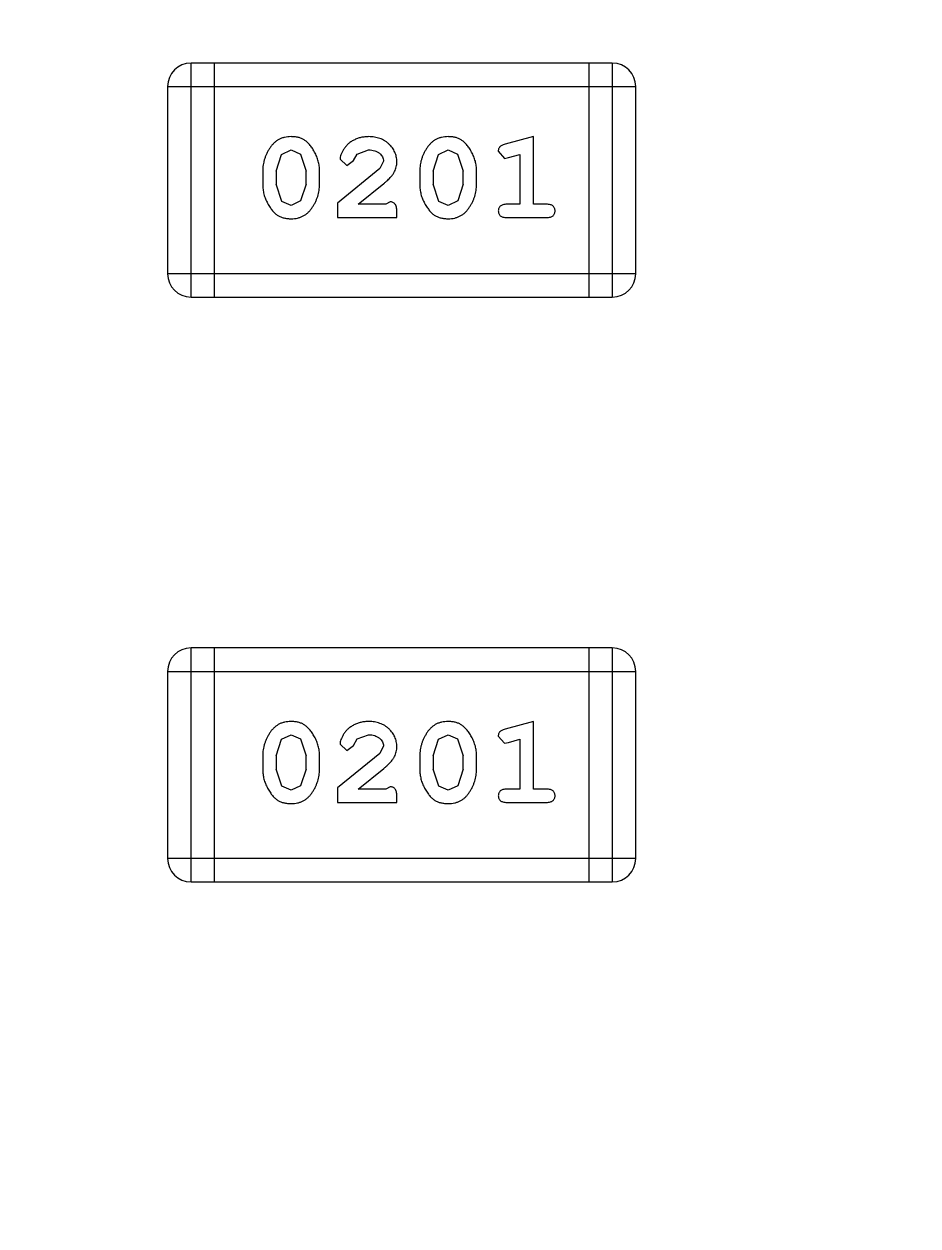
# Model space of a CAD drawing. Header units: inches. Extents: x 398 to 599, y 40 to 151.
# Drawn here: x 564.681 to 565.845, y 97.725 to 99.291 of the extents above; entities that cross this region are included whole.
import ezdxf

# ---------------------------------------------------------------- set-up
doc = ezdxf.new("R2010")
doc.units = ezdxf.units.IN
doc.header["$LTSCALE"] = 1.21
doc.header["$MEASUREMENT"] = 0
doc.layers.get('0').update_dxf_attribs({"linetype": 'CONTINUOUS'})

msp = doc.modelspace()

# ---------------------------------------------------------------- linework, layer by layer
at = {"color": 7, "linetype": 'Continuous'}
for p, q in [((564.8985, 98.935), (564.8985, 99.2398)), ((565.4471, 99.2398), (564.8985, 99.2398)), ((564.9289, 98.935), (564.9289, 99.2398)), ((565.4166, 99.2398), (565.4166, 98.935)), ((565.4471, 99.2398), (565.4471, 98.935)), ((564.868, 99.2093), (564.868, 98.9655)), ((564.868, 99.2093), (565.4776, 99.2093)), ((565.4776, 98.9655), (565.4776, 99.2093)), ((565.3443, 99.144), (565.3077, 99.1341)), ((565.3443, 99.0559), (565.3443, 99.144)), ((565.0164, 99.1209), (565.0288, 99.1267)), ((565.0288, 99.1267), (565.0409, 99.1214)), ((565.1148, 99.1213), (565.1297, 99.1267)), ((565.2209, 99.1209), (565.2333, 99.1267)), ((565.2333, 99.1267), (565.2454, 99.1214)), ((565.2986, 99.125), (565.3065, 99.1157)), ((565.0092, 99.0991), (565.0164, 99.1209)), ((565.0409, 99.1214), (565.0485, 99.0991)), ((565.0925, 99.1147), (565.1014, 99.1063)), ((565.1014, 99.1063), (565.1099, 99.1128)), ((565.1099, 99.1128), (565.1148, 99.1213)), ((565.1492, 99.1122), (565.1444, 99.1025)), ((565.2137, 99.0991), (565.2209, 99.1209)), ((565.2454, 99.1214), (565.253, 99.0991)), ((565.3065, 99.1157), (565.3119, 99.1167)), ((565.3119, 99.1167), (565.3269, 99.1209)), ((565.3269, 99.1209), (565.3269, 99.0559)), ((564.9919, 99.0994), (564.9919, 99.0817)), ((565.0092, 99.0991), (565.0092, 99.0819)), ((565.0485, 99.0819), (565.0485, 99.0991)), ((565.0658, 99.0817), (565.0658, 99.0994)), ((565.1444, 99.1025), (565.0894, 99.0575)), ((565.1964, 99.0994), (565.1964, 99.0817)), ((565.2137, 99.0991), (565.2137, 99.0819)), ((565.253, 99.0819), (565.253, 99.0991)), ((565.2703, 99.0817), (565.2703, 99.0994)), ((565.0168, 99.0596), (565.0092, 99.0819)), ((565.0485, 99.0819), (565.0412, 99.0602)), ((565.1161, 99.0559), (565.1497, 99.083)), ((565.2213, 99.0596), (565.2137, 99.0819)), ((565.253, 99.0819), (565.2458, 99.0602)), ((565.029, 99.0544), (565.0168, 99.0596)), ((565.0412, 99.0602), (565.029, 99.0544)), ((565.0894, 99.0575), (565.0894, 99.0386)), ((565.1523, 99.0559), (565.1161, 99.0559)), ((565.1578, 99.0591), (565.1523, 99.0559)), ((565.2335, 99.0544), (565.2213, 99.0596)), ((565.2458, 99.0602), (565.2335, 99.0544)), ((565.3269, 99.0559), (565.3096, 99.0559)), ((565.3616, 99.0559), (565.3443, 99.0559)), ((565.0894, 99.0386), (565.1665, 99.0386)), ((565.1665, 99.0386), (565.1665, 99.0465)), ((565.3096, 99.0386), (565.3616, 99.0386)), ((565.4776, 98.9655), (564.868, 98.9655)), ((564.8985, 98.935), (565.4471, 98.935)), ((564.8985, 98.173), (564.8985, 98.4778)), ((565.4471, 98.4778), (564.8985, 98.4778)), ((564.9289, 98.173), (564.9289, 98.4778)), ((565.4166, 98.4778), (565.4166, 98.173)), ((565.4471, 98.4778), (565.4471, 98.173)), ((564.868, 98.4473), (564.868, 98.2035)), ((564.868, 98.4473), (565.4776, 98.4473)), ((565.4776, 98.2035), (565.4776, 98.4473)), ((565.3443, 98.382), (565.3077, 98.3721)), ((565.3443, 98.2939), (565.3443, 98.382)), ((565.0092, 98.3371), (565.0164, 98.3589)), ((565.0164, 98.3589), (565.0288, 98.3647)), ((565.0288, 98.3647), (565.0409, 98.3594)), ((565.0409, 98.3594), (565.0485, 98.3371)), ((565.1099, 98.3508), (565.1148, 98.3593)), ((565.1148, 98.3593), (565.1297, 98.3647)), ((565.2137, 98.3371), (565.2209, 98.3589)), ((565.2209, 98.3589), (565.2333, 98.3647)), ((565.2333, 98.3647), (565.2454, 98.3594)), ((565.2454, 98.3594), (565.253, 98.3371)), ((565.2986, 98.363), (565.3065, 98.3537)), ((565.3119, 98.3547), (565.3269, 98.3589)), ((565.3269, 98.3589), (565.3269, 98.2939)), ((565.0925, 98.3527), (565.1014, 98.3443)), ((565.1014, 98.3443), (565.1099, 98.3508)), ((565.1492, 98.3502), (565.1444, 98.3405)), ((565.3065, 98.3537), (565.3119, 98.3547)), ((564.9919, 98.3374), (564.9919, 98.3197)), ((565.0092, 98.3371), (565.0092, 98.3199)), ((565.0485, 98.3199), (565.0485, 98.3371)), ((565.0658, 98.3197), (565.0658, 98.3374)), ((565.1444, 98.3405), (565.0894, 98.2955)), ((565.1964, 98.3374), (565.1964, 98.3197)), ((565.2137, 98.3371), (565.2137, 98.3199)), ((565.253, 98.3199), (565.253, 98.3371)), ((565.2703, 98.3197), (565.2703, 98.3374)), ((565.0168, 98.2976), (565.0092, 98.3199)), ((565.0485, 98.3199), (565.0412, 98.2982)), ((565.1161, 98.2939), (565.1497, 98.321)), ((565.2213, 98.2976), (565.2137, 98.3199)), ((565.253, 98.3199), (565.2458, 98.2982)), ((565.029, 98.2924), (565.0168, 98.2976)), ((565.0412, 98.2982), (565.029, 98.2924)), ((565.0894, 98.2955), (565.0894, 98.2766)), ((565.1578, 98.2971), (565.1523, 98.2939)), ((565.2335, 98.2924), (565.2213, 98.2976)), ((565.2458, 98.2982), (565.2335, 98.2924)), ((565.1523, 98.2939), (565.1161, 98.2939)), ((565.1665, 98.2766), (565.1665, 98.2845)), ((565.3269, 98.2939), (565.3096, 98.2939)), ((565.3616, 98.2939), (565.3443, 98.2939)), ((565.0894, 98.2766), (565.1665, 98.2766)), ((565.3096, 98.2766), (565.3616, 98.2766)), ((565.4776, 98.2035), (564.868, 98.2035)), ((564.8985, 98.173), (565.4471, 98.173))]:
    msp.add_line(p, q, dxfattribs=at)
for centre, radius, start, end in [((553.751, 92.925), 23, 281.22586, 258.77532), ((553.751, 92.925), 22.75, 294.44334, 241.13427), ((564.8985, 99.2093), 0.0305, 90, 180), ((565.4471, 99.2093), 0.0305, 0, 90), ((564.8985, 98.9655), 0.0305, 180, 270), ((565.4471, 98.9655), 0.0305, 270, 0), ((564.8985, 98.4473), 0.0305, 90, 180), ((565.4471, 98.4473), 0.0305, 0, 90), ((564.8985, 98.2035), 0.0305, 180, 270), ((565.4471, 98.2035), 0.0305, 270, 0)]:
    msp.add_arc(centre, radius, start, end, dxfattribs=at)
for points, knots in [([(565.0287, 99.144), (565.0272, 99.144), (565.0244, 99.1439), (565.0203, 99.1432), (565.0165, 99.1421), (565.0129, 99.1405), (565.0096, 99.1384), (565.0066, 99.1359), (565.0038, 99.1329), (565.0013, 99.1296), (564.9991, 99.126), (564.9972, 99.1223), (564.9955, 99.1186), (564.9942, 99.1148), (564.9931, 99.111), (564.9924, 99.1072), (564.9919, 99.1033), (564.9919, 99.1007), (564.9919, 99.0994)], [0, 0, 0, 0, 0.06692, 0.130834, 0.19258, 0.252759, 0.312631, 0.373411, 0.436359, 0.501894, 0.568244, 0.632472, 0.69556, 0.757163, 0.818592, 0.878885, 0.939235, 1, 1, 1, 1]), ([(565.0658, 99.0994), (565.0658, 99.1005), (565.0657, 99.1026), (565.0655, 99.1058), (565.0649, 99.109), (565.0642, 99.1121), (565.0633, 99.1151), (565.0622, 99.1181), (565.0609, 99.1211), (565.0594, 99.124), (565.0578, 99.1267), (565.0562, 99.1293), (565.0545, 99.1316), (565.0529, 99.1337), (565.0512, 99.1355), (565.0494, 99.1372), (565.0477, 99.1386), (565.0453, 99.1402), (565.0422, 99.1418), (565.038, 99.1431), (565.0335, 99.1439), (565.0303, 99.144), (565.0287, 99.144)], [0, 0, 0, 0, 0.049855, 0.099516, 0.148482, 0.19758, 0.246804, 0.296268, 0.346517, 0.397047, 0.446826, 0.49336, 0.537801, 0.579207, 0.617974, 0.654833, 0.689171, 0.722088, 0.786392, 0.853518, 0.924186, 1, 1, 1, 1]), ([(565.1298, 99.144), (565.1281, 99.144), (565.1248, 99.1438), (565.1198, 99.143), (565.1151, 99.1416), (565.1106, 99.1396), (565.1064, 99.1372), (565.1028, 99.1343), (565.0996, 99.131), (565.0971, 99.1275), (565.0952, 99.1239), (565.0937, 99.1206), (565.0928, 99.1175), (565.0926, 99.1156), (565.0925, 99.1147)], [0, 0, 0, 0, 0.098286, 0.193983, 0.289056, 0.384352, 0.477435, 0.566197, 0.652355, 0.737986, 0.818188, 0.887401, 0.94802, 1, 1, 1, 1]), ([(565.1665, 99.1113), (565.1664, 99.1124), (565.1664, 99.1146), (565.1659, 99.1178), (565.1651, 99.1209), (565.164, 99.1239), (565.1625, 99.1267), (565.1607, 99.1295), (565.1586, 99.132), (565.1562, 99.1345), (565.1536, 99.1367), (565.1507, 99.1387), (565.1477, 99.1403), (565.1445, 99.1417), (565.141, 99.1427), (565.1375, 99.1435), (565.1337, 99.1439), (565.1311, 99.144), (565.1298, 99.144)], [0, 0, 0, 0, 0.060981, 0.120256, 0.178148, 0.236115, 0.293993, 0.352864, 0.413358, 0.476056, 0.539296, 0.602396, 0.665116, 0.728325, 0.792919, 0.859317, 0.928302, 1, 1, 1, 1]), ([(565.2332, 99.144), (565.2317, 99.144), (565.2289, 99.1439), (565.2248, 99.1432), (565.221, 99.1421), (565.2174, 99.1405), (565.2141, 99.1384), (565.2111, 99.1359), (565.2083, 99.1329), (565.2058, 99.1296), (565.2036, 99.126), (565.2017, 99.1223), (565.2, 99.1186), (565.1987, 99.1148), (565.1977, 99.111), (565.1969, 99.1072), (565.1965, 99.1033), (565.1964, 99.1007), (565.1964, 99.0994)], [0, 0, 0, 0, 0.06692, 0.130834, 0.19258, 0.252759, 0.312631, 0.373411, 0.436359, 0.501894, 0.568244, 0.632472, 0.69556, 0.757163, 0.818592, 0.878885, 0.939235, 1, 1, 1, 1]), ([(565.2703, 99.0994), (565.2703, 99.1005), (565.2703, 99.1026), (565.27, 99.1058), (565.2694, 99.109), (565.2688, 99.1121), (565.2678, 99.1151), (565.2667, 99.1181), (565.2654, 99.1211), (565.2639, 99.124), (565.2623, 99.1267), (565.2607, 99.1293), (565.259, 99.1316), (565.2574, 99.1337), (565.2557, 99.1355), (565.254, 99.1372), (565.2522, 99.1386), (565.2499, 99.1402), (565.2467, 99.1418), (565.2425, 99.1431), (565.238, 99.1439), (565.2348, 99.144), (565.2332, 99.144)], [0, 0, 0, 0, 0.049855, 0.099516, 0.148482, 0.19758, 0.246804, 0.296268, 0.346517, 0.397047, 0.446826, 0.49336, 0.537801, 0.579207, 0.617974, 0.654833, 0.689171, 0.722088, 0.786392, 0.853518, 0.924186, 1, 1, 1, 1]), ([(565.1297, 99.1267), (565.1311, 99.1267), (565.1338, 99.1266), (565.1376, 99.1257), (565.141, 99.1244), (565.1439, 99.1224), (565.1462, 99.1202), (565.1479, 99.1177), (565.149, 99.115), (565.1491, 99.1131), (565.1492, 99.1122)], [0, 0, 0, 0, 0.156344, 0.299348, 0.4327, 0.561, 0.682299, 0.791883, 0.89611, 1, 1, 1, 1]), ([(565.3077, 99.1341), (565.3068, 99.1339), (565.3053, 99.1334), (565.3032, 99.1326), (565.3016, 99.1317), (565.3004, 99.1306), (565.2996, 99.1294), (565.299, 99.1281), (565.2987, 99.1266), (565.2986, 99.1255), (565.2986, 99.125)], [0, 0, 0, 0, 0.187321, 0.344927, 0.475328, 0.579604, 0.674244, 0.773631, 0.882025, 1, 1, 1, 1]), ([(565.1497, 99.083), (565.1506, 99.0837), (565.1523, 99.0852), (565.1547, 99.0874), (565.1568, 99.0896), (565.1586, 99.0915), (565.1603, 99.0934), (565.1616, 99.0952), (565.1627, 99.0968), (565.1638, 99.0989), (565.1649, 99.1014), (565.1658, 99.1046), (565.1664, 99.1079), (565.1665, 99.1101), (565.1665, 99.1113)], [0, 0, 0, 0, 0.103002, 0.197728, 0.285279, 0.365235, 0.437224, 0.502446, 0.560545, 0.611446, 0.707576, 0.80349, 0.900532, 1, 1, 1, 1]), ([(564.9919, 99.0817), (564.9919, 99.0806), (564.9919, 99.0785), (564.9922, 99.0753), (564.9927, 99.0722), (564.9934, 99.0691), (564.9943, 99.066), (564.9954, 99.063), (564.9967, 99.0601), (564.9982, 99.0572), (564.9997, 99.0544), (565.0014, 99.0519), (565.003, 99.0496), (565.0046, 99.0475), (565.0063, 99.0456), (565.008, 99.044), (565.0098, 99.0425), (565.0121, 99.0409), (565.0153, 99.0393), (565.0195, 99.038), (565.0241, 99.0372), (565.0273, 99.0371), (565.0289, 99.037)], [0, 0, 0, 0, 0.049886, 0.09882, 0.148132, 0.19689, 0.246038, 0.295176, 0.345305, 0.395692, 0.445312, 0.491875, 0.535813, 0.577009, 0.616081, 0.652689, 0.687585, 0.720206, 0.785062, 0.85223, 0.923759, 1, 1, 1, 1]), ([(565.0289, 99.037), (565.0304, 99.0371), (565.0332, 99.0372), (565.0373, 99.0379), (565.0411, 99.039), (565.0447, 99.0406), (565.048, 99.0426), (565.051, 99.0451), (565.0538, 99.0481), (565.0563, 99.0515), (565.0585, 99.0551), (565.0605, 99.0587), (565.0621, 99.0625), (565.0635, 99.0662), (565.0645, 99.07), (565.0653, 99.0739), (565.0657, 99.0778), (565.0658, 99.0804), (565.0658, 99.0817)], [0, 0, 0, 0, 0.067217, 0.131051, 0.19272, 0.252824, 0.312745, 0.373449, 0.436041, 0.501494, 0.567761, 0.632087, 0.695096, 0.757109, 0.817993, 0.878657, 0.939311, 1, 1, 1, 1]), ([(565.1964, 99.0817), (565.1964, 99.0806), (565.1964, 99.0785), (565.1967, 99.0753), (565.1972, 99.0722), (565.1979, 99.0691), (565.1988, 99.066), (565.1999, 99.063), (565.2012, 99.0601), (565.2027, 99.0572), (565.2042, 99.0544), (565.2059, 99.0519), (565.2075, 99.0496), (565.2092, 99.0475), (565.2109, 99.0456), (565.2125, 99.044), (565.2143, 99.0425), (565.2167, 99.0409), (565.2198, 99.0393), (565.224, 99.038), (565.2286, 99.0372), (565.2318, 99.0371), (565.2334, 99.037)], [0, 0, 0, 0, 0.049886, 0.09882, 0.148132, 0.19689, 0.246038, 0.295176, 0.345305, 0.395692, 0.445312, 0.491875, 0.535813, 0.577009, 0.616081, 0.652689, 0.687585, 0.720206, 0.785062, 0.85223, 0.923759, 1, 1, 1, 1]), ([(565.2334, 99.037), (565.2349, 99.0371), (565.2377, 99.0372), (565.2418, 99.0379), (565.2456, 99.039), (565.2492, 99.0406), (565.2525, 99.0426), (565.2556, 99.0451), (565.2584, 99.0481), (565.2608, 99.0515), (565.263, 99.0551), (565.265, 99.0587), (565.2666, 99.0625), (565.268, 99.0662), (565.269, 99.07), (565.2698, 99.0739), (565.2702, 99.0778), (565.2703, 99.0804), (565.2703, 99.0817)], [0, 0, 0, 0, 0.067217, 0.131051, 0.19272, 0.252824, 0.312745, 0.373449, 0.436041, 0.501494, 0.567761, 0.632087, 0.695096, 0.757109, 0.817993, 0.878657, 0.939311, 1, 1, 1, 1]), ([(565.1665, 99.0465), (565.1665, 99.0476), (565.1664, 99.0495), (565.166, 99.0522), (565.1653, 99.0545), (565.1642, 99.0562), (565.1629, 99.0575), (565.1614, 99.0584), (565.1597, 99.059), (565.1585, 99.059), (565.1578, 99.0591)], [0, 0, 0, 0, 0.1844, 0.34094, 0.473574, 0.586824, 0.690029, 0.789175, 0.890445, 1, 1, 1, 1]), ([(565.3096, 99.0559), (565.3087, 99.0559), (565.3071, 99.0559), (565.3047, 99.0554), (565.3028, 99.0546), (565.3012, 99.0536), (565.3001, 99.0522), (565.2992, 99.0507), (565.2987, 99.0491), (565.2987, 99.0479), (565.2986, 99.0473)], [0, 0, 0, 0, 0.169102, 0.317658, 0.446239, 0.563118, 0.671828, 0.776546, 0.884858, 1, 1, 1, 1]), ([(565.2986, 99.0473), (565.2987, 99.0467), (565.2987, 99.0455), (565.2992, 99.0438), (565.3001, 99.0423), (565.3012, 99.0409), (565.3028, 99.0399), (565.3047, 99.0392), (565.3071, 99.0387), (565.3087, 99.0386), (565.3096, 99.0386)], [0, 0, 0, 0, 0.115051, 0.223278, 0.329269, 0.437893, 0.554681, 0.682591, 0.83103, 1, 1, 1, 1]), ([(565.3726, 99.0473), (565.3725, 99.0479), (565.3725, 99.0491), (565.372, 99.0507), (565.3711, 99.0522), (565.37, 99.0536), (565.3684, 99.0547), (565.3665, 99.0554), (565.3641, 99.0559), (565.3625, 99.0559), (565.3616, 99.0559)], [0, 0, 0, 0, 0.11517, 0.223509, 0.328254, 0.438012, 0.553651, 0.682263, 0.830856, 1, 1, 1, 1]), ([(565.3616, 99.0386), (565.3625, 99.0386), (565.3641, 99.0387), (565.3665, 99.0392), (565.3684, 99.0399), (565.37, 99.041), (565.3711, 99.0423), (565.372, 99.0438), (565.3725, 99.0455), (565.3725, 99.0467), (565.3726, 99.0473)], [0, 0, 0, 0, 0.169012, 0.317488, 0.445429, 0.560977, 0.67065, 0.776666, 0.88492, 1, 1, 1, 1]), ([(565.0287, 98.382), (565.0272, 98.382), (565.0244, 98.3819), (565.0203, 98.3812), (565.0165, 98.3801), (565.0129, 98.3785), (565.0096, 98.3764), (565.0066, 98.3739), (565.0038, 98.371), (565.0013, 98.3676), (564.9991, 98.364), (564.9972, 98.3603), (564.9955, 98.3566), (564.9942, 98.3528), (564.9931, 98.349), (564.9924, 98.3452), (564.9919, 98.3413), (564.9919, 98.3387), (564.9919, 98.3374)], [0, 0, 0, 0, 0.06692, 0.130834, 0.19258, 0.252759, 0.312631, 0.373411, 0.436359, 0.501894, 0.568244, 0.632472, 0.69556, 0.757163, 0.818592, 0.878885, 0.939235, 1, 1, 1, 1]), ([(565.0658, 98.3374), (565.0658, 98.3385), (565.0657, 98.3406), (565.0655, 98.3438), (565.0649, 98.347), (565.0642, 98.3501), (565.0633, 98.3531), (565.0622, 98.3561), (565.0609, 98.3591), (565.0594, 98.362), (565.0578, 98.3647), (565.0562, 98.3673), (565.0545, 98.3696), (565.0529, 98.3717), (565.0512, 98.3735), (565.0494, 98.3752), (565.0477, 98.3766), (565.0453, 98.3782), (565.0422, 98.3798), (565.038, 98.3811), (565.0335, 98.3819), (565.0303, 98.382), (565.0287, 98.382)], [0, 0, 0, 0, 0.049855, 0.099516, 0.148482, 0.19758, 0.246804, 0.296268, 0.346517, 0.397047, 0.446826, 0.49336, 0.537801, 0.579207, 0.617974, 0.654833, 0.689171, 0.722088, 0.786392, 0.853518, 0.924186, 1, 1, 1, 1]), ([(565.1298, 98.382), (565.1281, 98.382), (565.1248, 98.3819), (565.1198, 98.381), (565.1151, 98.3796), (565.1106, 98.3776), (565.1064, 98.3752), (565.1028, 98.3723), (565.0996, 98.369), (565.0971, 98.3655), (565.0952, 98.3619), (565.0937, 98.3586), (565.0928, 98.3555), (565.0926, 98.3536), (565.0925, 98.3527)], [0, 0, 0, 0, 0.098286, 0.193983, 0.289056, 0.384352, 0.477435, 0.566197, 0.652355, 0.737986, 0.818188, 0.887401, 0.94802, 1, 1, 1, 1]), ([(565.1665, 98.3493), (565.1664, 98.3504), (565.1664, 98.3526), (565.1659, 98.3558), (565.1651, 98.3589), (565.164, 98.3619), (565.1625, 98.3647), (565.1607, 98.3675), (565.1586, 98.3701), (565.1562, 98.3725), (565.1536, 98.3747), (565.1507, 98.3767), (565.1477, 98.3783), (565.1445, 98.3797), (565.141, 98.3807), (565.1375, 98.3815), (565.1337, 98.3819), (565.1311, 98.382), (565.1298, 98.382)], [0, 0, 0, 0, 0.060981, 0.120256, 0.178148, 0.236115, 0.293993, 0.352864, 0.413358, 0.476056, 0.539296, 0.602396, 0.665116, 0.728325, 0.792919, 0.859317, 0.928302, 1, 1, 1, 1]), ([(565.2332, 98.382), (565.2317, 98.382), (565.2289, 98.3819), (565.2248, 98.3812), (565.221, 98.3801), (565.2174, 98.3785), (565.2141, 98.3764), (565.2111, 98.3739), (565.2083, 98.371), (565.2058, 98.3676), (565.2036, 98.364), (565.2017, 98.3603), (565.2, 98.3566), (565.1987, 98.3528), (565.1977, 98.349), (565.1969, 98.3452), (565.1965, 98.3413), (565.1964, 98.3387), (565.1964, 98.3374)], [0, 0, 0, 0, 0.06692, 0.130834, 0.19258, 0.252759, 0.312631, 0.373411, 0.436359, 0.501894, 0.568244, 0.632472, 0.69556, 0.757163, 0.818592, 0.878885, 0.939235, 1, 1, 1, 1]), ([(565.2703, 98.3374), (565.2703, 98.3385), (565.2703, 98.3406), (565.27, 98.3438), (565.2694, 98.347), (565.2688, 98.3501), (565.2678, 98.3531), (565.2667, 98.3561), (565.2654, 98.3591), (565.2639, 98.362), (565.2623, 98.3647), (565.2607, 98.3673), (565.259, 98.3696), (565.2574, 98.3717), (565.2557, 98.3735), (565.254, 98.3752), (565.2522, 98.3766), (565.2499, 98.3782), (565.2467, 98.3798), (565.2425, 98.3811), (565.238, 98.3819), (565.2348, 98.382), (565.2332, 98.382)], [0, 0, 0, 0, 0.049855, 0.099516, 0.148482, 0.19758, 0.246804, 0.296268, 0.346517, 0.397047, 0.446826, 0.49336, 0.537801, 0.579207, 0.617974, 0.654833, 0.689171, 0.722088, 0.786392, 0.853518, 0.924186, 1, 1, 1, 1]), ([(565.1297, 98.3647), (565.1311, 98.3647), (565.1338, 98.3646), (565.1376, 98.3637), (565.141, 98.3624), (565.1439, 98.3604), (565.1462, 98.3582), (565.1479, 98.3557), (565.149, 98.353), (565.1491, 98.3511), (565.1492, 98.3502)], [0, 0, 0, 0, 0.156344, 0.299348, 0.4327, 0.561, 0.682299, 0.791883, 0.89611, 1, 1, 1, 1]), ([(565.3077, 98.3721), (565.3068, 98.3719), (565.3053, 98.3714), (565.3032, 98.3706), (565.3016, 98.3697), (565.3004, 98.3686), (565.2996, 98.3675), (565.299, 98.3661), (565.2987, 98.3646), (565.2986, 98.3635), (565.2986, 98.363)], [0, 0, 0, 0, 0.187321, 0.344927, 0.475328, 0.579604, 0.674244, 0.773631, 0.882025, 1, 1, 1, 1]), ([(565.1497, 98.321), (565.1506, 98.3217), (565.1523, 98.3232), (565.1547, 98.3254), (565.1568, 98.3276), (565.1586, 98.3295), (565.1603, 98.3314), (565.1616, 98.3332), (565.1627, 98.3348), (565.1638, 98.3369), (565.1649, 98.3394), (565.1658, 98.3426), (565.1664, 98.3459), (565.1665, 98.3481), (565.1665, 98.3493)], [0, 0, 0, 0, 0.103002, 0.197728, 0.285279, 0.365235, 0.437224, 0.502446, 0.560545, 0.611446, 0.707576, 0.80349, 0.900532, 1, 1, 1, 1]), ([(564.9919, 98.3197), (564.9919, 98.3186), (564.9919, 98.3165), (564.9922, 98.3133), (564.9927, 98.3102), (564.9934, 98.3071), (564.9943, 98.304), (564.9954, 98.301), (564.9967, 98.2981), (564.9982, 98.2952), (564.9997, 98.2925), (565.0014, 98.2899), (565.003, 98.2876), (565.0046, 98.2855), (565.0063, 98.2836), (565.008, 98.282), (565.0098, 98.2805), (565.0121, 98.2789), (565.0153, 98.2773), (565.0195, 98.276), (565.0241, 98.2752), (565.0273, 98.2751), (565.0289, 98.2751)], [0, 0, 0, 0, 0.049886, 0.09882, 0.148132, 0.19689, 0.246038, 0.295176, 0.345305, 0.395692, 0.445312, 0.491875, 0.535813, 0.577009, 0.616081, 0.652689, 0.687585, 0.720206, 0.785062, 0.85223, 0.923759, 1, 1, 1, 1]), ([(565.0289, 98.2751), (565.0304, 98.2751), (565.0332, 98.2752), (565.0373, 98.2759), (565.0411, 98.277), (565.0447, 98.2786), (565.048, 98.2806), (565.051, 98.2831), (565.0538, 98.2861), (565.0563, 98.2895), (565.0585, 98.2931), (565.0605, 98.2967), (565.0621, 98.3005), (565.0635, 98.3042), (565.0645, 98.308), (565.0653, 98.3119), (565.0657, 98.3158), (565.0658, 98.3184), (565.0658, 98.3197)], [0, 0, 0, 0, 0.067217, 0.131051, 0.19272, 0.252824, 0.312745, 0.373449, 0.436041, 0.501494, 0.567761, 0.632087, 0.695096, 0.757109, 0.817993, 0.878657, 0.939311, 1, 1, 1, 1]), ([(565.1964, 98.3197), (565.1964, 98.3186), (565.1964, 98.3165), (565.1967, 98.3133), (565.1972, 98.3102), (565.1979, 98.3071), (565.1988, 98.304), (565.1999, 98.301), (565.2012, 98.2981), (565.2027, 98.2952), (565.2042, 98.2925), (565.2059, 98.2899), (565.2075, 98.2876), (565.2092, 98.2855), (565.2109, 98.2836), (565.2125, 98.282), (565.2143, 98.2805), (565.2167, 98.2789), (565.2198, 98.2773), (565.224, 98.276), (565.2286, 98.2752), (565.2318, 98.2751), (565.2334, 98.2751)], [0, 0, 0, 0, 0.049886, 0.09882, 0.148132, 0.19689, 0.246038, 0.295176, 0.345305, 0.395692, 0.445312, 0.491875, 0.535813, 0.577009, 0.616081, 0.652689, 0.687585, 0.720206, 0.785062, 0.85223, 0.923759, 1, 1, 1, 1]), ([(565.2334, 98.2751), (565.2349, 98.2751), (565.2377, 98.2752), (565.2418, 98.2759), (565.2456, 98.277), (565.2492, 98.2786), (565.2525, 98.2806), (565.2556, 98.2831), (565.2584, 98.2861), (565.2608, 98.2895), (565.263, 98.2931), (565.265, 98.2967), (565.2666, 98.3005), (565.268, 98.3042), (565.269, 98.308), (565.2698, 98.3119), (565.2702, 98.3158), (565.2703, 98.3184), (565.2703, 98.3197)], [0, 0, 0, 0, 0.067217, 0.131051, 0.19272, 0.252824, 0.312745, 0.373449, 0.436041, 0.501494, 0.567761, 0.632087, 0.695096, 0.757109, 0.817993, 0.878657, 0.939311, 1, 1, 1, 1]), ([(565.1665, 98.2845), (565.1665, 98.2856), (565.1664, 98.2875), (565.166, 98.2902), (565.1653, 98.2925), (565.1642, 98.2942), (565.1629, 98.2955), (565.1614, 98.2964), (565.1597, 98.297), (565.1585, 98.2971), (565.1578, 98.2971)], [0, 0, 0, 0, 0.1844, 0.34094, 0.473574, 0.586824, 0.690029, 0.789175, 0.890445, 1, 1, 1, 1]), ([(565.3096, 98.2939), (565.3087, 98.2939), (565.3071, 98.2939), (565.3047, 98.2934), (565.3028, 98.2927), (565.3012, 98.2916), (565.3001, 98.2902), (565.2992, 98.2888), (565.2987, 98.2871), (565.2987, 98.2859), (565.2986, 98.2853)], [0, 0, 0, 0, 0.169102, 0.317658, 0.446239, 0.563118, 0.671828, 0.776546, 0.884858, 1, 1, 1, 1]), ([(565.2986, 98.2853), (565.2987, 98.2847), (565.2987, 98.2835), (565.2992, 98.2818), (565.3001, 98.2803), (565.3012, 98.2789), (565.3028, 98.2779), (565.3047, 98.2772), (565.3071, 98.2767), (565.3087, 98.2766), (565.3096, 98.2766)], [0, 0, 0, 0, 0.115051, 0.223278, 0.329269, 0.437893, 0.554681, 0.682591, 0.83103, 1, 1, 1, 1]), ([(565.3726, 98.2853), (565.3725, 98.2859), (565.3725, 98.2871), (565.372, 98.2888), (565.3711, 98.2903), (565.37, 98.2916), (565.3684, 98.2927), (565.3665, 98.2934), (565.3641, 98.2939), (565.3625, 98.2939), (565.3616, 98.2939)], [0, 0, 0, 0, 0.11517, 0.223509, 0.328254, 0.438012, 0.553651, 0.682263, 0.830856, 1, 1, 1, 1]), ([(565.3616, 98.2766), (565.3625, 98.2766), (565.3641, 98.2767), (565.3665, 98.2772), (565.3684, 98.2779), (565.37, 98.279), (565.3711, 98.2803), (565.372, 98.2818), (565.3725, 98.2835), (565.3725, 98.2847), (565.3726, 98.2853)], [0, 0, 0, 0, 0.169012, 0.317488, 0.445429, 0.560977, 0.67065, 0.776666, 0.88492, 1, 1, 1, 1])]:
    msp.add_open_spline(points, degree=3, knots=knots, dxfattribs=at)

doc.saveas('drawing.dxf')
